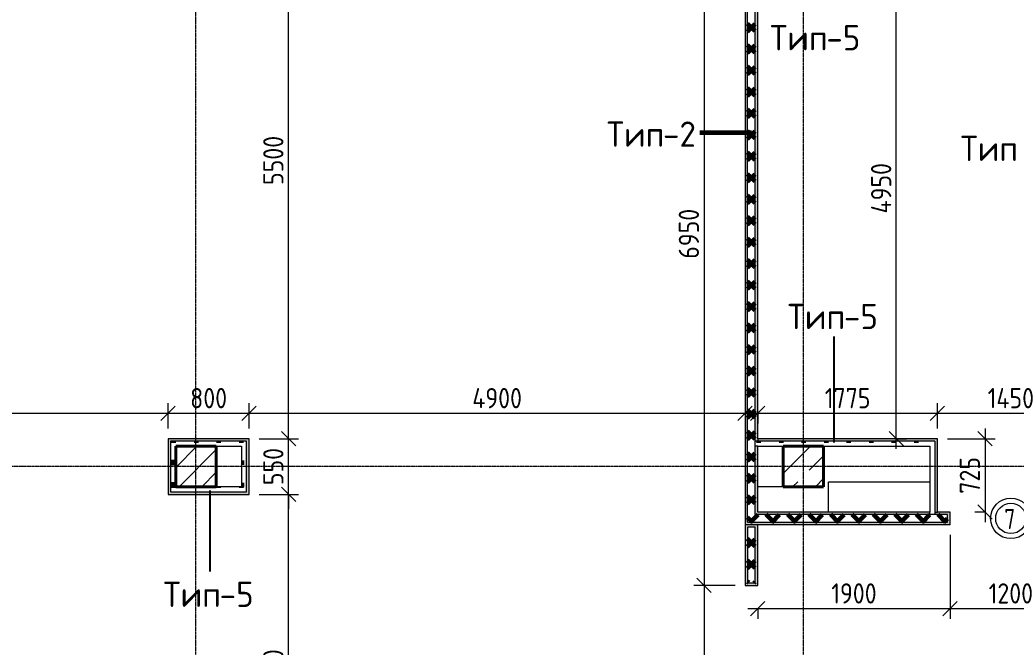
# Model space of a CAD drawing. Header units: millimetres. Extents: x -60946 to 138510, y -262288 to 24501.
# Drawn here: x -10930 to -1089, y -96328 to -90131 of the extents above; entities that cross this region are included whole.
import ezdxf

# ---------------------------------------------------------------- set-up
doc = ezdxf.new("R2010")
doc.units = ezdxf.units.MM
doc.linetypes.add('ADSK_Линия сетки', pattern=[25, 20, -2.5, 0, -2.5])
for name, color, linetype, lineweight in [('2)Тип-2', 3, 'Continuous', 60), ('2)Тип-5', 1, 'Continuous', 60), ('Марки дверей', 7, 'Continuous', 20), ('Несущие колонны', 7, 'Continuous', 18), ('Оси', 7, 'Continuous', 9), ('Перекрытие', 7, 'Continuous', 18), ('Размеры', 7, 'Continuous', 9), ('Стены внутренние', 7, 'Continuous', 18), ('Стены штриховка', 7, 'Continuous', 9)]:
    doc.layers.add(name, color=color, linetype=linetype, lineweight=lineweight)
doc.styles.add('GOST Common_3', font='', dxfattribs={"width": 0.9, "height": 200})
doc.styles.add('GOST Common_4', font='', dxfattribs={"height": 250})
doc.styles.add('GOST Common_B', font='', dxfattribs={"width": 0.8, "height": 200})
doc.styles.get('GOST Common_3').set_extended_font_data('GOST Common')
doc.styles.get('GOST Common_4').set_extended_font_data('GOST Common')
doc.styles.get('GOST Common_B').set_extended_font_data('GOST Common', bold=True)
doc.dimstyles.new('ADSK_Основной_2_0_2', dxfattribs={"dimscale": 304.8, "dimtxt": 201.142999, "dimasz": 0.463911, "dimexe": 0.328084, "dimexo": 0.328084, "dimgap": 0.164042, "dimtad": 1, "dimdec": 3, "dimrnd": 0.001, "dimdsep": 46, "dimtxsty": 'GOST Common_3', "dimblk1": 'OBLIQUE', "dimblk2": 'OBLIQUE', "dimsah": 1, "dimcen": 0.09, "dimdle": 0.328084, "dimazin": 2, "dimtfac": 1, "dimtdec": 4, "dimtix": 1, "dimtmove": 0, "dimatfit": 3, "dimfxl": 1, "dimtvp": 1, "dimtolj": 1, "dimtzin": 0, "dimlwd": 20, "dimlwe": 20, "dimarcsym": 2})
pattern_1 = [(45, (9.36, -97949.04), (-224.506, 224.506), []), (45, (233.87, -97949.04), (-224.506, 224.506), [396.875, -79.375, 3.353, -76.022])]
pattern_2 = [(45, (9.36, -97949.04), (-106.066, 106.066), []), (135, (9.36, -97949.04), (-106.066, -106.066), [])]
pattern_3 = [(0, (9.36, -97949.04), (111.125, 111.125), [55.562, -166.687]), (90, (37.14, -97976.82), (-111.125, 111.125), [55.562, -166.687])]

# ---------------------------------------------------------------- blocks, each defined once
blk = doc.blocks.new('ADSK_КолоннаЖБ_Прямоугольная - 400x400 мм-1807142-Кладочный план 2-го этаж')
at = {"layer": 'Несущие колонны', "lineweight": 40}
for p, q in [((-200, 200), (200, 200)), ((-200, -200), (-200, 200)), ((200, 200), (200, -200)), ((200, -200), (-200, -200))]:
    blk.add_line(p, q, dxfattribs=at)
blk = doc.blocks.new('ADSK_КолоннаЖБ_Прямоугольная - 400x400 мм-1807143-Кладочный план 2-го этаж')
at = {"layer": 'Несущие колонны', "lineweight": 40}
for p, q in [((-200, 200), (200, 200)), ((-200, -200), (-200, 200)), ((200, 200), (200, -200)), ((200, -200), (-200, -200))]:
    blk.add_line(p, q, dxfattribs=at)
blk = doc.blocks.new('_Oblique')
at = {"color": 0, "linetype": 'ByBlock', "lineweight": -2}
blk.add_line((-0.5, -0.5), (0.5, 0.5), dxfattribs=at)
blk = doc.blocks.new('*D4820')
at = {"layer": 'Defpoints', "color": 0, "transparency": 16777216}
for p in [(-4071.5, -88769.1), (-4171.5, -95719.1), (-3765.6, -95719.1)]:
    blk.add_point(p, dxfattribs=at)
at = {"layer": 'Размеры', "color": 0, "lineweight": 20, "transparency": 16777216}
for p, q in [((-4171.5, -88669.1), (-4171.5, -95819.1)), ((-4171.5, -88769.1), (-4271.5, -88769.1)), ((-3865.6, -95719.1), (-4271.5, -95719.1))]:
    blk.add_line(p, q, dxfattribs=at)
at = {"layer": 'Размеры', "color": 0, "lineweight": 20, "transparency": 16777216, "xscale": 141.4, "yscale": 141.4, "zscale": 141.4}
for p, rotation in [((-4171.5, -88769.1), 90), ((-4171.5, -95719.1), 270)]:
    blk.add_blockref('_Oblique', p, dxfattribs=dict(at, rotation=rotation))
at = {"layer": 'Размеры', "color": 0, "lineweight": 9, "transparency": 16777216, "insert": (-4321.5, -92244.1), "char_height": 200, "width": 605.475, "attachment_point": 5, "rotation": 90, "style": 'GOST Common_3'}
blk.add_mtext('\\A1;6950', dxfattribs=at)
blk = doc.blocks.new('*D4821')
at = {"layer": 'Defpoints', "color": 0, "transparency": 16777216}
for p in [(-3765.6, -95719.1), (-4171.5, -97769.1), (-3765.6, -97769.1)]:
    blk.add_point(p, dxfattribs=at)
at = {"layer": 'Размеры', "color": 0, "lineweight": 20, "transparency": 16777216}
for p, q in [((-4171.5, -95619.1), (-4171.5, -97869.1)), ((-3865.6, -95719.1), (-4271.5, -95719.1)), ((-3865.6, -97769.1), (-4271.5, -97769.1))]:
    blk.add_line(p, q, dxfattribs=at)
at = {"layer": 'Размеры', "color": 0, "lineweight": 20, "transparency": 16777216, "xscale": 141.4, "yscale": 141.4, "zscale": 141.4}
for p, rotation in [((-4171.5, -95719.1), 90), ((-4171.5, -97769.1), 270)]:
    blk.add_blockref('_Oblique', p, dxfattribs=dict(at, rotation=rotation))
at = {"layer": 'Размеры', "color": 0, "lineweight": 9, "transparency": 16777216, "insert": (-4321.5, -96744.1), "char_height": 200, "width": 605.475, "attachment_point": 5, "rotation": 90, "style": 'GOST Common_3'}
blk.add_mtext('\\A1;2050', dxfattribs=at)
blk = doc.blocks.new('*D4702')
at = {"layer": 'Defpoints', "color": 0, "transparency": 16777216}
for p in [(-9465.6, -94018.1), (-9465.6, -94269.1), (-13015.6, -94319.1)]:
    blk.add_point(p, dxfattribs=at)
at = {"layer": 'Размеры', "color": 0, "lineweight": 20, "transparency": 16777216}
for p, q in [((-13015.6, -94219.1), (-13015.6, -93918.1)), ((-9465.6, -94169.1), (-9465.6, -93918.1)), ((-13115.6, -94018.1), (-9365.6, -94018.1))]:
    blk.add_line(p, q, dxfattribs=at)
at = {"layer": 'Размеры', "color": 0, "lineweight": 20, "transparency": 16777216, "xscale": 141.4, "yscale": 141.4, "zscale": 141.4, "rotation": 180}
blk.add_blockref('_Oblique', (-13015.6, -94018.1), dxfattribs=at)
at = {"layer": 'Размеры', "color": 0, "lineweight": 20, "transparency": 16777216, "xscale": 141.4, "yscale": 141.4, "zscale": 141.4}
blk.add_blockref('_Oblique', (-9465.6, -94018.1), dxfattribs=at)
at = {"layer": 'Размеры', "color": 0, "lineweight": 9, "transparency": 16777216, "insert": (-11240.6, -93868.1), "char_height": 200, "width": 605.475, "attachment_point": 5, "style": 'GOST Common_3'}
blk.add_mtext('\\A1;3550', dxfattribs=at)
blk = doc.blocks.new('*D4703')
at = {"layer": 'Defpoints', "color": 0, "transparency": 16777216}
for p in [(-8665.6, -94018.1), (-9465.6, -94269.1), (-8665.6, -94269.1)]:
    blk.add_point(p, dxfattribs=at)
at = {"layer": 'Размеры', "color": 0, "lineweight": 20, "transparency": 16777216}
for p, q in [((-9465.6, -94169.1), (-9465.6, -93918.1)), ((-8665.6, -94169.1), (-8665.6, -93918.1)), ((-9565.6, -94018.1), (-8565.6, -94018.1))]:
    blk.add_line(p, q, dxfattribs=at)
at = {"layer": 'Размеры', "color": 0, "lineweight": 20, "transparency": 16777216, "xscale": 141.4, "yscale": 141.4, "zscale": 141.4, "rotation": 180}
blk.add_blockref('_Oblique', (-9465.6, -94018.1), dxfattribs=at)
at = {"layer": 'Размеры', "color": 0, "lineweight": 20, "transparency": 16777216, "xscale": 141.4, "yscale": 141.4, "zscale": 141.4}
blk.add_blockref('_Oblique', (-8665.6, -94018.1), dxfattribs=at)
at = {"layer": 'Размеры', "color": 0, "lineweight": 9, "transparency": 16777216, "insert": (-9065.6, -93868.1), "char_height": 200, "width": 454.106, "attachment_point": 5, "style": 'GOST Common_3'}
blk.add_mtext('\\A1;800', dxfattribs=at)
blk = doc.blocks.new('*D4704')
at = {"layer": 'Defpoints', "color": 0, "transparency": 16777216}
for p in [(-3765.6, -93918.1), (-3765.6, -94018.1), (-8665.6, -94269.1)]:
    blk.add_point(p, dxfattribs=at)
at = {"layer": 'Размеры', "color": 0, "lineweight": 20, "transparency": 16777216}
for p, q in [((-8665.6, -94169.1), (-8665.6, -93918.1)), ((-8765.6, -94018.1), (-3665.6, -94018.1)), ((-3765.6, -94018.1), (-3765.6, -94118.1))]:
    blk.add_line(p, q, dxfattribs=at)
at = {"layer": 'Размеры', "color": 0, "lineweight": 20, "transparency": 16777216, "xscale": 141.4, "yscale": 141.4, "zscale": 141.4, "rotation": 180}
blk.add_blockref('_Oblique', (-8665.6, -94018.1), dxfattribs=at)
at = {"layer": 'Размеры', "color": 0, "lineweight": 20, "transparency": 16777216, "xscale": 141.4, "yscale": 141.4, "zscale": 141.4}
blk.add_blockref('_Oblique', (-3765.6, -94018.1), dxfattribs=at)
at = {"layer": 'Размеры', "color": 0, "lineweight": 9, "transparency": 16777216, "insert": (-6215.6, -93868.1), "char_height": 200, "width": 625.93, "attachment_point": 5, "style": 'GOST Common_3'}
blk.add_mtext('\\A1;4900', dxfattribs=at)
blk = doc.blocks.new('*D4705')
at = {"layer": 'Defpoints', "color": 0, "transparency": 16777216}
for p in [(-8665.6, -94819.1), (-8276.2, -94819.1), (-8376.2, -98369.1)]:
    blk.add_point(p, dxfattribs=at)
at = {"layer": 'Размеры', "color": 0, "lineweight": 20, "transparency": 16777216}
for p, q in [((-8276.2, -98469.1), (-8276.2, -94719.1)), ((-8565.6, -94819.1), (-8176.2, -94819.1)), ((-8276.2, -98369.1), (-8176.2, -98369.1))]:
    blk.add_line(p, q, dxfattribs=at)
at = {"layer": 'Размеры', "color": 0, "lineweight": 20, "transparency": 16777216, "xscale": 141.4, "yscale": 141.4, "zscale": 141.4}
for p, rotation in [((-8276.2, -94819.1), 90), ((-8276.2, -98369.1), 270)]:
    blk.add_blockref('_Oblique', p, dxfattribs=dict(at, rotation=rotation))
at = {"layer": 'Размеры', "color": 0, "lineweight": 9, "transparency": 16777216, "insert": (-8426.2, -96594.1), "char_height": 200, "width": 605.475, "attachment_point": 5, "rotation": 90, "style": 'GOST Common_3'}
blk.add_mtext('\\A1;3550', dxfattribs=at)
blk = doc.blocks.new('*D4706')
at = {"layer": 'Defpoints', "color": 0, "transparency": 16777216}
for p in [(-8665.6, -94269.1), (-8276.2, -94269.1), (-8665.6, -94819.1)]:
    blk.add_point(p, dxfattribs=at)
at = {"layer": 'Размеры', "color": 0, "lineweight": 20, "transparency": 16777216}
for p, q in [((-8276.2, -94269.1), (-8276.2, -94127.7)), ((-8565.6, -94269.1), (-8176.2, -94269.1)), ((-8276.2, -94819.1), (-8276.2, -94269.1)), ((-8565.6, -94819.1), (-8176.2, -94819.1)), ((-8276.2, -94819.1), (-8276.2, -94960.5))]:
    blk.add_line(p, q, dxfattribs=at)
at = {"layer": 'Размеры', "color": 0, "lineweight": 20, "transparency": 16777216, "xscale": 141.4, "yscale": 141.4, "zscale": 141.4}
for p, rotation in [((-8276.2, -94269.1), 270), ((-8276.2, -94819.1), 90)]:
    blk.add_blockref('_Oblique', p, dxfattribs=dict(at, rotation=rotation))
at = {"layer": 'Размеры', "color": 0, "lineweight": 9, "transparency": 16777216, "insert": (-8426.2, -94544.1), "char_height": 200, "width": 454.106, "attachment_point": 5, "rotation": 90, "style": 'GOST Common_3'}
blk.add_mtext('\\A1;550', dxfattribs=at)
blk = doc.blocks.new('*D4707')
at = {"layer": 'Defpoints', "color": 0, "transparency": 16777216}
for p in [(-8376.2, -88769.1), (-8276.2, -88769.1), (-8665.6, -94269.1)]:
    blk.add_point(p, dxfattribs=at)
at = {"layer": 'Размеры', "color": 0, "lineweight": 20, "transparency": 16777216}
for p, q in [((-8276.2, -94369.1), (-8276.2, -88669.1)), ((-8276.2, -88769.1), (-8176.2, -88769.1)), ((-8565.6, -94269.1), (-8176.2, -94269.1))]:
    blk.add_line(p, q, dxfattribs=at)
at = {"layer": 'Размеры', "color": 0, "lineweight": 20, "transparency": 16777216, "xscale": 141.4, "yscale": 141.4, "zscale": 141.4}
for p, rotation in [((-8276.2, -88769.1), 90), ((-8276.2, -94269.1), 270)]:
    blk.add_blockref('_Oblique', p, dxfattribs=dict(at, rotation=rotation))
at = {"layer": 'Размеры', "color": 0, "lineweight": 9, "transparency": 16777216, "insert": (-8426.2, -91519.1), "char_height": 200, "width": 605.475, "attachment_point": 5, "rotation": 90, "style": 'GOST Common_3'}
blk.add_mtext('\\A1;5500', dxfattribs=at)
blk = doc.blocks.new('*D4713')
at = {"layer": 'Defpoints', "color": 0, "transparency": 16777216}
for p in [(-2915.6, -89319.1), (-2272.1, -89319.1), (-2372.1, -94269.1)]:
    blk.add_point(p, dxfattribs=at)
at = {"layer": 'Размеры', "color": 0, "lineweight": 20, "transparency": 16777216}
for p, q in [((-2272.1, -94369.1), (-2272.1, -89219.1)), ((-2815.6, -89319.1), (-2172.1, -89319.1)), ((-2272.1, -94269.1), (-2172.1, -94269.1))]:
    blk.add_line(p, q, dxfattribs=at)
at = {"layer": 'Размеры', "color": 0, "lineweight": 20, "transparency": 16777216, "xscale": 141.4, "yscale": 141.4, "zscale": 141.4}
for p, rotation in [((-2272.1, -89319.1), 90), ((-2272.1, -94269.1), 270)]:
    blk.add_blockref('_Oblique', p, dxfattribs=dict(at, rotation=rotation))
at = {"layer": 'Размеры', "color": 0, "lineweight": 9, "transparency": 16777216, "insert": (-2422.1, -91794.1), "char_height": 200, "width": 625.93, "attachment_point": 5, "rotation": 90, "style": 'GOST Common_3'}
blk.add_mtext('\\A1;4950', dxfattribs=at)
blk = doc.blocks.new('*D4760')
at = {"layer": 'Defpoints', "color": 0, "transparency": 16777216}
for p in [(-3640.6, -93918.1), (-1865.6, -94018.1), (-1865.6, -94269.1)]:
    blk.add_point(p, dxfattribs=at)
at = {"layer": 'Размеры', "color": 0, "lineweight": 20, "transparency": 16777216}
for p, q in [((-1865.6, -94169.1), (-1865.6, -93918.1)), ((-3740.6, -94018.1), (-1765.6, -94018.1)), ((-3640.6, -94018.1), (-3640.6, -94118.1))]:
    blk.add_line(p, q, dxfattribs=at)
at = {"layer": 'Размеры', "color": 0, "lineweight": 20, "transparency": 16777216, "xscale": 141.4, "yscale": 141.4, "zscale": 141.4, "rotation": 180}
blk.add_blockref('_Oblique', (-3640.6, -94018.1), dxfattribs=at)
at = {"layer": 'Размеры', "color": 0, "lineweight": 20, "transparency": 16777216, "xscale": 141.4, "yscale": 141.4, "zscale": 141.4}
blk.add_blockref('_Oblique', (-1865.6, -94018.1), dxfattribs=at)
at = {"layer": 'Размеры', "color": 0, "lineweight": 9, "transparency": 16777216, "insert": (-2753.1, -93868.1), "char_height": 200, "width": 560.473, "attachment_point": 5, "style": 'GOST Common_3'}
blk.add_mtext('\\A1;1775', dxfattribs=at)
blk = doc.blocks.new('*D4761')
at = {"layer": 'Defpoints', "color": 0, "transparency": 16777216}
for p in [(-415.6, -94018.1), (-1865.6, -94269.1), (-415.6, -94269.1)]:
    blk.add_point(p, dxfattribs=at)
at = {"layer": 'Размеры', "color": 0, "lineweight": 20, "transparency": 16777216}
for p, q in [((-1865.6, -94169.1), (-1865.6, -93918.1)), ((-415.6, -94169.1), (-415.6, -93918.1)), ((-1965.6, -94018.1), (-315.6, -94018.1))]:
    blk.add_line(p, q, dxfattribs=at)
at = {"layer": 'Размеры', "color": 0, "lineweight": 20, "transparency": 16777216, "xscale": 141.4, "yscale": 141.4, "zscale": 141.4, "rotation": 180}
blk.add_blockref('_Oblique', (-1865.6, -94018.1), dxfattribs=at)
at = {"layer": 'Размеры', "color": 0, "lineweight": 20, "transparency": 16777216, "xscale": 141.4, "yscale": 141.4, "zscale": 141.4}
blk.add_blockref('_Oblique', (-415.6, -94018.1), dxfattribs=at)
at = {"layer": 'Размеры', "color": 0, "lineweight": 9, "transparency": 16777216, "insert": (-1140.6, -93868.1), "char_height": 200, "width": 580.928, "attachment_point": 5, "style": 'GOST Common_3'}
blk.add_mtext('\\A1;1450', dxfattribs=at)
blk = doc.blocks.new('*D4763')
at = {"layer": 'Defpoints', "color": 0, "transparency": 16777216}
for p in [(-1865.6, -94269.1), (-1395.8, -94994.1), (-1295.8, -94994.1)]:
    blk.add_point(p, dxfattribs=at)
at = {"layer": 'Размеры', "color": 0, "lineweight": 20, "transparency": 16777216}
for p, q in [((-1395.8, -94169.1), (-1395.8, -95094.1)), ((-1765.6, -94269.1), (-1295.8, -94269.1)), ((-1395.8, -94994.1), (-1495.8, -94994.1))]:
    blk.add_line(p, q, dxfattribs=at)
at = {"layer": 'Размеры', "color": 0, "lineweight": 20, "transparency": 16777216, "xscale": 141.4, "yscale": 141.4, "zscale": 141.4}
for p, rotation in [((-1395.8, -94269.1), 90), ((-1395.8, -94994.1), 270)]:
    blk.add_blockref('_Oblique', p, dxfattribs=dict(at, rotation=rotation))
at = {"layer": 'Размеры', "color": 0, "lineweight": 9, "transparency": 16777216, "insert": (-1545.8, -94631.6), "char_height": 200, "width": 454.106, "attachment_point": 5, "rotation": 90, "style": 'GOST Common_3'}
blk.add_mtext('\\A1;725', dxfattribs=at)
blk = doc.blocks.new('*D4775')
at = {"layer": 'Defpoints', "color": 0, "transparency": 16777216}
for p in [(-1740.6, -95119.1), (-3640.6, -95847.8), (-1740.6, -95947.8)]:
    blk.add_point(p, dxfattribs=at)
at = {"layer": 'Размеры', "color": 0, "lineweight": 20, "transparency": 16777216}
for p, q in [((-1740.6, -95219.1), (-1740.6, -96047.8)), ((-3740.6, -95947.8), (-1640.6, -95947.8)), ((-3640.6, -95947.8), (-3640.6, -96047.8))]:
    blk.add_line(p, q, dxfattribs=at)
at = {"layer": 'Размеры', "color": 0, "lineweight": 20, "transparency": 16777216, "xscale": 141.4, "yscale": 141.4, "zscale": 141.4, "rotation": 180}
blk.add_blockref('_Oblique', (-3640.6, -95947.8), dxfattribs=at)
at = {"layer": 'Размеры', "color": 0, "lineweight": 20, "transparency": 16777216, "xscale": 141.4, "yscale": 141.4, "zscale": 141.4}
blk.add_blockref('_Oblique', (-1740.6, -95947.8), dxfattribs=at)
at = {"layer": 'Размеры', "color": 0, "lineweight": 9, "transparency": 16777216, "insert": (-2690.6, -95797.8), "char_height": 200, "width": 560.473, "attachment_point": 5, "style": 'GOST Common_3'}
blk.add_mtext('\\A1;1900', dxfattribs=at)
blk = doc.blocks.new('*D4776')
at = {"layer": 'Defpoints', "color": 0, "transparency": 16777216}
for p in [(-1740.6, -95119.1), (-540.6, -95119.1), (-540.6, -95947.8)]:
    blk.add_point(p, dxfattribs=at)
at = {"layer": 'Размеры', "color": 0, "lineweight": 20, "transparency": 16777216}
for p, q in [((-1740.6, -95219.1), (-1740.6, -96047.8)), ((-540.6, -95219.1), (-540.6, -96047.8)), ((-1840.6, -95947.8), (-440.6, -95947.8))]:
    blk.add_line(p, q, dxfattribs=at)
at = {"layer": 'Размеры', "color": 0, "lineweight": 20, "transparency": 16777216, "xscale": 141.4, "yscale": 141.4, "zscale": 141.4, "rotation": 180}
blk.add_blockref('_Oblique', (-1740.6, -95947.8), dxfattribs=at)
at = {"layer": 'Размеры', "color": 0, "lineweight": 20, "transparency": 16777216, "xscale": 141.4, "yscale": 141.4, "zscale": 141.4}
blk.add_blockref('_Oblique', (-540.6, -95947.8), dxfattribs=at)
at = {"layer": 'Размеры', "color": 0, "lineweight": 9, "transparency": 16777216, "insert": (-1140.6, -95797.8), "char_height": 200, "width": 560.473, "attachment_point": 5, "style": 'GOST Common_3'}
blk.add_mtext('\\A1;1200', dxfattribs=at)
blk = doc.blocks.new('М_двери1 - Марка экземпляра 2-3719212-Кладочный план 2-го этаж')
at = {"layer": 'Марки дверей'}
for radius in [2, 1.5]:
    blk.add_circle((0, 0), radius, dxfattribs=at)

msp = doc.modelspace()

# ---------------------------------------------------------------- hatches: boundary and pattern name
at = {"layer": '2)Тип-2'}
h = msp.add_hatch(color=256, dxfattribs=at)
h.paths.add_polyline_path([(-3665.6385, -94994.0666), (-3640.6385, -94994.0666), (-3640.6385, -94344.0666), (-3665.6385, -94344.0666)])
h.paths.add_polyline_path([(-3640.6385, -94294.0666), (-3640.6385, -88644.0666), (-3665.6385, -88644.0666), (-3665.6385, -94294.0666)])
msp.add_hatch(color=256, dxfattribs=at).paths.add_polyline_path([(-3740.6385, -95094.0666), (-3740.6385, -88744.0666), (-3765.6385, -88744.0666), (-3765.6385, -95094.0666), (-3757.3106, -95094.0666)])
h = msp.add_hatch(dxfattribs=at)
h.set_pattern_fill('FP_4', color=256, style=0, pattern_type=2)
h.set_pattern_definition(pattern_2)
h.paths.add_polyline_path([(-3740.6385, -95019.0666), (-3665.6385, -95019.0666), (-3665.6385, -88669.0666), (-3740.6385, -88669.0666), (-3740.6385, -94994.0666)])
h = msp.add_hatch(dxfattribs=at)
h.set_pattern_fill('FP_4', color=256, style=0, pattern_type=2)
h.set_pattern_definition(pattern_2)
h.paths.add_polyline_path([(8709.3615, -95094.0666), (8784.3615, -95094.0666), (8784.3615, -95019.0666), (7734.3615, -95019.0666), (7734.3615, -95094.0666), (8549.0429, -95094.0666)])
h.paths.add_polyline_path([(-3033.4074, -95094.0666), (-1765.6385, -95094.0666), (-1765.6385, -95019.0666), (-3740.6385, -95019.0666), (-3740.6385, -95094.0666)])
h.paths.add_polyline_path([(-515.6385, -95094.0666), (484.3615, -95094.0666), (484.3615, -95019.0666), (-515.6385, -95019.0666)])
h.paths.add_polyline_path([(1734.3615, -95094.0666), (4134.3615, -95094.0666), (4134.3615, -95019.0666), (1734.3615, -95019.0666)])
h.paths.add_polyline_path([(6484.3615, -95094.0666), (6484.3615, -95019.0666), (5384.3615, -95019.0666), (5384.3615, -95094.0666), (5653.4303, -95094.0666)])
h = msp.add_hatch(color=256, dxfattribs=at)
h.paths.add_polyline_path([(7734.3615, -95119.0666), (7734.3615, -95019.0666), (7859.3615, -95019.0666), (7859.3615, -94994.0666), (7709.3615, -94994.0666), (7709.3615, -95119.0666)])
h.paths.add_polyline_path([(6484.3615, -95119.0666), (6509.3615, -95119.0666), (6509.3615, -94994.0666), (6359.3615, -94994.0666), (6359.3615, -95019.0666), (6484.3615, -95019.0666), (6484.3615, -95094.0666)])
h.paths.add_polyline_path([(5359.3615, -95119.0666), (5384.3615, -95119.0666), (5384.3615, -95019.0666), (5509.3615, -95019.0666), (5509.3615, -94994.0666), (5359.3615, -94994.0666)])
h.paths.add_polyline_path([(4159.3615, -95119.0666), (4159.3615, -94994.0666), (4009.3615, -94994.0666), (4009.3615, -95019.0666), (4134.3615, -95019.0666), (4134.3615, -95119.0666)])
h.paths.add_polyline_path([(-515.6385, -95119.0666), (-515.6385, -95019.0666), (309.3615, -95019.0666), (309.3615, -94994.0666), (-540.6385, -94994.0666), (-540.6385, -95119.0666)])
h.paths.add_polyline_path([(1734.3615, -95119.0666), (1734.3615, -95019.0666), (1869.3615, -95019.0666), (1869.3615, -94994.0666), (1709.3615, -94994.0666), (1709.3615, -95119.0666)])
h.paths.add_polyline_path([(484.3615, -95119.0666), (509.3615, -95119.0666), (509.3615, -94994.0666), (359.3615, -94994.0666), (359.3615, -95019.0666), (484.3615, -95019.0666), (484.3615, -95094.0666)])
h.paths.add_polyline_path([(-1740.6385, -95119.0666), (-1740.6385, -94994.0666), (-1890.6385, -94994.0666), (-1890.6385, -95019.0666), (-1765.6385, -95019.0666), (-1765.6385, -95119.0666)])
h.paths.add_polyline_path([(8809.3615, -95019.0666), (8809.3615, -94994.0666), (7909.3615, -94994.0666), (7909.3615, -95019.0666), (8784.3615, -95019.0666)])
h.paths.add_polyline_path([(5559.3615, -95019.0666), (6309.3615, -95019.0666), (6309.3615, -94994.0666), (5559.3615, -94994.0666)])
h.paths.add_polyline_path([(-1940.6385, -95019.0666), (-1940.6385, -94994.0666), (-3665.6385, -94994.0666), (-3665.6385, -95019.0666), (-2309.5043, -95019.0666)])
h.paths.add_polyline_path([(2757.8177, -95019.0666), (3959.3615, -95019.0666), (3959.3615, -94994.0666), (1919.3615, -94994.0666), (1919.3615, -95019.0666)])
h = msp.add_hatch(color=256, dxfattribs=at)
h.paths.add_polyline_path([(8709.3615, -95119.0666), (8709.3615, -95094.0666), (7734.3615, -95094.0666), (7734.3615, -95119.0666), (8684.3615, -95119.0666)])
h.paths.add_polyline_path([(5384.3615, -95119.0666), (6484.3615, -95119.0666), (6484.3615, -95094.0666), (5384.3615, -95094.0666)])
h.paths.add_polyline_path([(4134.3615, -95119.0666), (4134.3615, -95094.0666), (1734.3615, -95094.0666), (1734.3615, -95119.0666), (2757.8177, -95119.0666)])
h.paths.add_polyline_path([(-3033.4074, -95119.0666), (-1765.6385, -95119.0666), (-1765.6385, -95094.0666), (-3765.6385, -95094.0666), (-3765.6385, -95119.0666), (-3757.3106, -95119.0666)])
h.paths.add_polyline_path([(-515.6385, -95119.0666), (484.3615, -95119.0666), (484.3615, -95094.0666), (-515.6385, -95094.0666)])
h = msp.add_hatch(color=256, dxfattribs=at)
h.paths.add_polyline_path([(-3765.6385, -98369.0666), (-3665.6385, -98369.0666), (-3665.6385, -98344.0666), (-3740.6385, -98344.0666), (-3740.6385, -97794.0666), (-3765.6385, -97794.0666)])
h.paths.add_polyline_path([(-3765.6385, -95694.0666), (-3740.6385, -95694.0666), (-3740.6385, -95144.0666), (-3665.6385, -95144.0666), (-3665.6385, -95119.0666), (-3765.6385, -95119.0666)])
h = msp.add_hatch(color=256, dxfattribs=at)
h.paths.add_polyline_path([(-3665.6385, -98369.0666), (-3640.6385, -98369.0666), (-3640.6385, -97769.0666), (-3765.6385, -97769.0666), (-3765.6385, -97794.0666), (-3665.6385, -97794.0666), (-3665.6385, -98344.0666)])
h.paths.add_polyline_path([(-3640.6385, -95719.0666), (-3640.6385, -95119.0666), (-3665.6385, -95119.0666), (-3665.6385, -95694.0666), (-3765.6385, -95694.0666), (-3765.6385, -95719.0666), (-3757.3106, -95719.0666)])
h = msp.add_hatch(dxfattribs=at)
h.set_pattern_fill('FP_4', color=256, style=0, pattern_type=2)
h.set_pattern_definition(pattern_2)
h.paths.add_polyline_path([(-3740.6385, -98344.0666), (-3665.6385, -98344.0666), (-3665.6385, -97794.0666), (-3740.6385, -97794.0666)])
h.paths.add_polyline_path([(-3665.6385, -95694.0666), (-3665.6385, -95144.0666), (-3740.6385, -95144.0666), (-3740.6385, -95694.0666)])
at = {"layer": '2)Тип-5', "true_color": 0xd50000}
for points in [[(-8690.6385, -94294.0666), (-8690.6385, -94269.0666), (-9465.6385, -94269.0666), (-9465.6385, -94294.0666), (-8740.6385, -94294.0666)], [(-8665.6385, -94794.0666), (-8665.6385, -94269.0666), (-8690.6385, -94269.0666), (-8690.6385, -94794.0666)], [(-1865.6385, -94294.0666), (-1865.6385, -94269.0666), (-3640.6385, -94269.0666), (-3640.6385, -94294.0666), (-1890.6385, -94294.0666)], [(-9440.6385, -94819.0666), (-9440.6385, -94294.0666), (-9465.6385, -94294.0666), (-9465.6385, -94819.0666)], [(-1890.6385, -94994.0666), (-1865.6385, -94994.0666), (-1865.6385, -94294.0666), (-1890.6385, -94294.0666), (-1890.6385, -94344.0666)], [(-8824.6326, -94819.0666), (-8665.6385, -94819.0666), (-8665.6385, -94794.0666), (-9440.6385, -94794.0666), (-9440.6385, -94819.0666), (-9390.6385, -94819.0666)]]:
    msp.add_hatch(color=12, dxfattribs=at).paths.add_polyline_path(points)
h = msp.add_hatch(dxfattribs=at)
h.set_pattern_fill('FP_7', color=12, style=0, pattern_type=2)
h.set_pattern_definition(pattern_3)
h.paths.add_polyline_path([(-9440.6385, -94344.0666), (-8740.6385, -94344.0666), (-8740.6385, -94294.0666), (-9440.6385, -94294.0666)])
h = msp.add_hatch(dxfattribs=at)
h.set_pattern_fill('FP_7', color=12, style=0, pattern_type=2)
h.set_pattern_definition(pattern_3)
h.paths.add_polyline_path([(-9390.6385, -94794.0666), (-9390.6385, -94344.0666), (-9440.6385, -94344.0666), (-9440.6385, -94794.0666)])
h = msp.add_hatch(dxfattribs=at)
h.set_pattern_fill('FP_7', color=12, style=0, pattern_type=2)
h.set_pattern_definition(pattern_3)
h.paths.add_polyline_path([(-8690.6385, -94744.0666), (-8690.6385, -94294.0666), (-8740.6385, -94294.0666), (-8740.6385, -94744.0666)])
h = msp.add_hatch(dxfattribs=at)
h.set_pattern_fill('FP_7', color=12, style=0, pattern_type=2)
h.set_pattern_definition(pattern_3)
h.paths.add_polyline_path([(-1940.6385, -94344.0666), (-1890.6385, -94344.0666), (-1890.6385, -94294.0666), (-3665.6385, -94294.0666), (-3665.6385, -94344.0666), (-2309.5043, -94344.0666)])
h = msp.add_hatch(dxfattribs=at)
h.set_pattern_fill('FP_7', color=12, style=0, pattern_type=2)
h.set_pattern_definition(pattern_3)
h.paths.add_polyline_path([(-1890.6385, -95019.0666), (-1890.6385, -94344.0666), (-1940.6385, -94344.0666), (-1940.6385, -95019.0666)])
h = msp.add_hatch(dxfattribs=at)
h.set_pattern_fill('FP_7', color=12, style=0, pattern_type=2)
h.set_pattern_definition(pattern_3)
h.paths.add_polyline_path([(-8690.6385, -94794.0666), (-8690.6385, -94744.0666), (-9390.6385, -94744.0666), (-9390.6385, -94794.0666), (-8824.6326, -94794.0666)])
at = {"layer": 'Несущие колонны', "lineweight": 9}
h = msp.add_hatch(dxfattribs=at)
h.set_pattern_fill('FP_1', color=256, style=0, pattern_type=2)
h.set_pattern_definition(pattern_1)
h.paths.add_polyline_path([(-9390.6385, -94744.0666), (-8990.6385, -94744.0666), (-8990.6385, -94344.0666), (-9390.6385, -94344.0666)])
h = msp.add_hatch(dxfattribs=at)
h.set_pattern_fill('FP_1', color=256, style=0, pattern_type=2)
h.set_pattern_definition(pattern_1)
h.paths.add_polyline_path([(-3033.4074, -94744.0666), (-2990.6385, -94744.0666), (-2990.6385, -94344.0666), (-3390.6385, -94344.0666), (-3390.6385, -94744.0666)])

# ---------------------------------------------------------------- linework, layer by layer
at = {"layer": '2)Тип-2'}
msp.add_line((-3703.1385, -91245.1333), (-4212.4811, -91245.1333), dxfattribs=at)
at = {"layer": '2)Тип-5', "lineweight": 25}
for p, q in [((-2885.243, -94306.5666), (-2885.243, -93258.782)), ((-9052.4811, -94781.5666), (-9052.4811, -95580.782))]:
    msp.add_line(p, q, dxfattribs=at)
at = {"layer": 'Несущие колонны', "lineweight": 9}
for p, q in [((-8990.6385, -94344.0666), (-9390.6385, -94344.0666)), ((-9390.6385, -94344.0666), (-9390.6385, -94744.0666)), ((-8990.6385, -94744.0666), (-8990.6385, -94344.0666)), ((-2990.6385, -94344.0666), (-3390.6385, -94344.0666)), ((-3390.6385, -94344.0666), (-3390.6385, -94744.0666)), ((-2990.6385, -94744.0666), (-2990.6385, -94344.0666)), ((-9390.6385, -94744.0666), (-8990.6385, -94744.0666)), ((-3390.6385, -94744.0666), (-2990.6385, -94744.0666))]:
    msp.add_line(p, q, dxfattribs=at)
at = {"layer": 'Оси', "linetype": 'ADSK_Линия сетки', "lineweight": 5}
for p, q in [((-9190.6385, -108922.9178), (-9190.6385, -73448.1214)), ((-3190.6385, -108922.9178), (-3190.6385, -73448.1214)), ((62525.08, -94544.0666), (-25230.7352, -94544.0666))]:
    msp.add_line(p, q, dxfattribs=at)
at = {"layer": 'Перекрытие'}
for p, q in [((-3390.6385, -94744.0666), (-3640.6385, -94744.0666)), ((-2940.6385, -94694.0666), (-1940.6385, -94694.0666)), ((-2940.6385, -94994.0666), (-2940.6385, -94694.0666))]:
    msp.add_line(p, q, dxfattribs=at)
at = {"layer": 'Стены внутренние', "lineweight": 5}
for p, q in [((-3640.6385, -94269.0666), (-3640.6385, -88644.0666)), ((-3765.6385, -88769.0666), (-3765.6385, -95719.0666)), ((-8665.6385, -94269.0666), (-9465.6385, -94269.0666)), ((-9465.6385, -94269.0666), (-9465.6385, -94819.0666)), ((-8665.6385, -94819.0666), (-8665.6385, -94269.0666)), ((-1865.6385, -94269.0666), (-3640.6385, -94269.0666)), ((-1865.6385, -94994.0666), (-1865.6385, -94269.0666)), ((-9390.6385, -94344.0666), (-8740.6385, -94344.0666)), ((-9390.6385, -94744.0666), (-9390.6385, -94344.0666)), ((-8740.6385, -94344.0666), (-8740.6385, -94744.0666)), ((-3640.6385, -94344.0666), (-1940.6385, -94344.0666)), ((-3640.6385, -94994.0666), (-3640.6385, -94344.0666)), ((-1940.6385, -94344.0666), (-1940.6385, -94994.0666)), ((-8740.6385, -94744.0666), (-9390.6385, -94744.0666)), ((-9465.6385, -94819.0666), (-8665.6385, -94819.0666)), ((-1940.6385, -94994.0666), (-3640.6385, -94994.0666)), ((-1740.6385, -94994.0666), (-1865.6385, -94994.0666)), ((-1740.6385, -95119.0666), (-1740.6385, -94994.0666)), ((-1740.6385, -95119.0666), (-3765.6385, -95119.0666)), ((-3640.6385, -95719.0666), (-3640.6385, -95119.0666)), ((-3765.6385, -95719.0666), (-3640.6385, -95719.0666))]:
    msp.add_line(p, q, dxfattribs=at)
at = {"layer": 'Стены штриховка', "lineweight": 9}
for p, q in [((-3740.6385, -95094.0666), (-3740.6385, -88744.0666)), ((-3665.6385, -95019.0666), (-3665.6385, -88669.0666)), ((-3640.6385, -94269.0666), (-3640.6385, -94294.0666)), ((-8690.6385, -94294.0666), (-9440.6385, -94294.0666)), ((-9440.6385, -94294.0666), (-9440.6385, -94794.0666)), ((-8690.6385, -94794.0666), (-8690.6385, -94294.0666)), ((-1890.6385, -94294.0666), (-3665.6385, -94294.0666)), ((-3640.6385, -94344.0666), (-3665.6385, -94344.0666)), ((-1890.6385, -94294.0666), (-1890.6385, -95019.0666)), ((-9440.6385, -94794.0666), (-8690.6385, -94794.0666)), ((-1765.6385, -95019.0666), (-3665.6385, -95019.0666)), ((-1940.6385, -95019.0666), (-1940.6385, -94994.0666)), ((-1890.6385, -94994.0666), (-1865.6385, -94994.0666)), ((-1765.6385, -95094.0666), (-1765.6385, -95019.0666)), ((-3740.6385, -95094.0666), (-1765.6385, -95094.0666)), ((-3665.6385, -95144.0666), (-3740.6385, -95144.0666)), ((-3740.6385, -95144.0666), (-3740.6385, -95694.0666)), ((-3665.6385, -95694.0666), (-3665.6385, -95144.0666)), ((-3740.6385, -95694.0666), (-3665.6385, -95694.0666))]:
    msp.add_line(p, q, dxfattribs=at)

# ---------------------------------------------------------------- block references
at = {"layer": 'Марки дверей', "xscale": 99.99999999999993, "yscale": 99.99999999999993, "zscale": 99.99999999999993}
msp.add_blockref('М_двери1 - Марка экземпляра 2-3719212-Кладочный план 2-го этаж', (-1140.6385, -95056.5666), dxfattribs=at)
at = {"layer": 'Несущие колонны', "lineweight": 40, "rotation": 89.9999999999999}
for name, p in [('ADSK_КолоннаЖБ_Прямоугольная - 400x400 мм-1807142-Кладочный план 2-го этаж', (-9190.6385, -94544.0666)), ('ADSK_КолоннаЖБ_Прямоугольная - 400x400 мм-1807143-Кладочный план 2-го этаж', (-3190.6385, -94544.0666))]:
    msp.add_blockref(name, p, dxfattribs=at)

# ---------------------------------------------------------------- texts
at = {"layer": '2)Тип-2', "color": 116, "lineweight": 9, "true_color": 0x008040, "char_height": 250, "attachment_point": 1, "style": 'GOST Common_4'}
for s, insert, width in [('Тип', (-5132.4811, -91134.2062), 673.4175), ('-2', (-4576.8561, -91134.2062), 432.91125), ('Тип', (-1637.4811, -91275.1049), 673.4175)]:
    msp.add_mtext(s, dxfattribs=dict(at, insert=insert, width=width))
at = {"layer": '2)Тип-5', "color": 116, "lineweight": 9, "true_color": 0x008040, "char_height": 250, "attachment_point": 1, "style": 'GOST Common_4'}
for s, insert, width in [('Тип', (-3519.0936, -90181.3549), 673.4175), ('-5', (-2963.4686, -90181.3549), 432.91125), ('Тип', (-3345.243, -92936.3549), 673.4175), ('-5', (-2789.618, -92936.3549), 432.91125), ('Тип', (-9512.4811, -95681.3549), 673.4175), ('-5', (-8956.8561, -95681.3549), 432.91125)]:
    msp.add_mtext(s, dxfattribs=dict(at, insert=insert, width=width))
at = {"layer": 'Марки дверей', "lineweight": 5, "insert": (-1204.6959, -94962.9076), "char_height": 200, "width": 147.5105, "attachment_point": 1, "style": 'GOST Common_B'}
msp.add_mtext('\\fGOST Common|b1|i0|c204|p34|;\\W.8;7', dxfattribs=at)

# ---------------------------------------------------------------- dimensions: what is measured, and where the dimension line sits
at = {"layer": 'Размеры', "lineweight": 9}
for base, p1, p2, override, picture, middle in [((-8276.2386, -88769.0666), (-8665.6385, -94269.0666), (-8376.2235, -88769.0666), {"dimpost": '<>', "dimfxl": 5507.609377}, '*D4707', (-8426.2386, -91519.0666)), ((-4171.4822, -95719.0666), (-4071.4973, -88769.0666), (-3765.6385, -95719.0666), {"dimpost": '<>', "dimfxl": 6956.726933}, '*D4820', (-4321.4822, -92244.0666)), ((-2272.088, -89319.0666), (-2372.0729, -94269.0666), (-2915.6385, -89319.0666), {"dimpost": '<>', "dimfxl": 4979.755367}, '*D4713', (-2422.088, -91794.0666)), ((-8276.2386, -94269.0666), (-8665.6385, -94819.0666), (-8665.6385, -94269.0666), {"dimpost": '<>', "dimfxl": 550}, '*D4706', (-8426.2386, -94544.0666)), ((-1395.7653, -94994.0666), (-1865.6385, -94269.0666), (-1295.7804, -94994.0666), {"dimpost": '<>', "dimfxl": 922.151422}, '*D4763', (-1545.7653, -94631.5666)), ((-8276.2386, -94819.0666), (-8376.2235, -98369.0666), (-8665.6385, -94819.0666), {"dimpost": '<>', "dimfxl": 3561.777793}, '*D4705', (-8426.2386, -96594.0666)), ((-4171.4822, -97769.0666), (-3765.6385, -95719.0666), (-3765.6385, -97769.0666), {"dimpost": '<>', "dimfxl": 2050}, '*D4821', (-4321.4822, -96744.0666))]:
    dim = msp.add_linear_dim(base=base, p1=p1, p2=p2, angle=90, dimstyle='ADSK_Основной_2_0_2', override=override, dxfattribs=at)
    dim.commit()
    dim.dimension.update_dxf_attribs({"geometry": picture, "text_midpoint": middle})
for base, p1, p2, override, picture, middle in [((-9465.6385, -94018.0641), (-13015.6385, -94319.0666), (-9465.6385, -94269.0666), {"dimpost": '<>', "dimfxl": 3550.352095}, '*D4702', (-11240.6385, -93868.0641)), ((-8665.6385, -94018.0641), (-9465.6385, -94269.0666), (-8665.6385, -94269.0666), {"dimpost": '<>', "dimfxl": 800}, '*D4703', (-9065.6385, -93868.0641)), ((-3765.6385, -94018.0641), (-8665.6385, -94269.0666), (-3765.6385, -93918.0792), {"dimpost": '<>', "dimfxl": 4912.554545}, '*D4704', (-6215.6385, -93868.0641)), ((-1865.6385, -94018.0641), (-3640.6385, -93918.0792), (-1865.6385, -94269.0666), {"dimpost": '<>', "dimfxl": 1809.369271}, '*D4760', (-2753.1385, -93868.0641)), ((-415.6385, -94018.0641), (-1865.6385, -94269.0666), (-415.6385, -94269.0666), {"dimpost": '<>', "dimfxl": 1450}, '*D4761', (-1140.6385, -93868.0641)), ((-1740.6385, -95947.7511), (-3640.6385, -95847.7662), (-1740.6385, -95119.0666), {"dimpost": '<>', "dimfxl": 2034.945486}, '*D4775', (-2690.6385, -95797.7511)), ((-540.6385, -95947.7511), (-1740.6385, -95119.0666), (-540.6385, -95119.0666), {"dimpost": '<>', "dimfxl": 1200}, '*D4776', (-1140.6385, -95797.7511))]:
    dim = msp.add_linear_dim(base=base, p1=p1, p2=p2, dimstyle='ADSK_Основной_2_0_2', override=override, dxfattribs=at)
    dim.commit()
    dim.dimension.update_dxf_attribs({"geometry": picture, "text_midpoint": middle})

doc.saveas('drawing.dxf')
